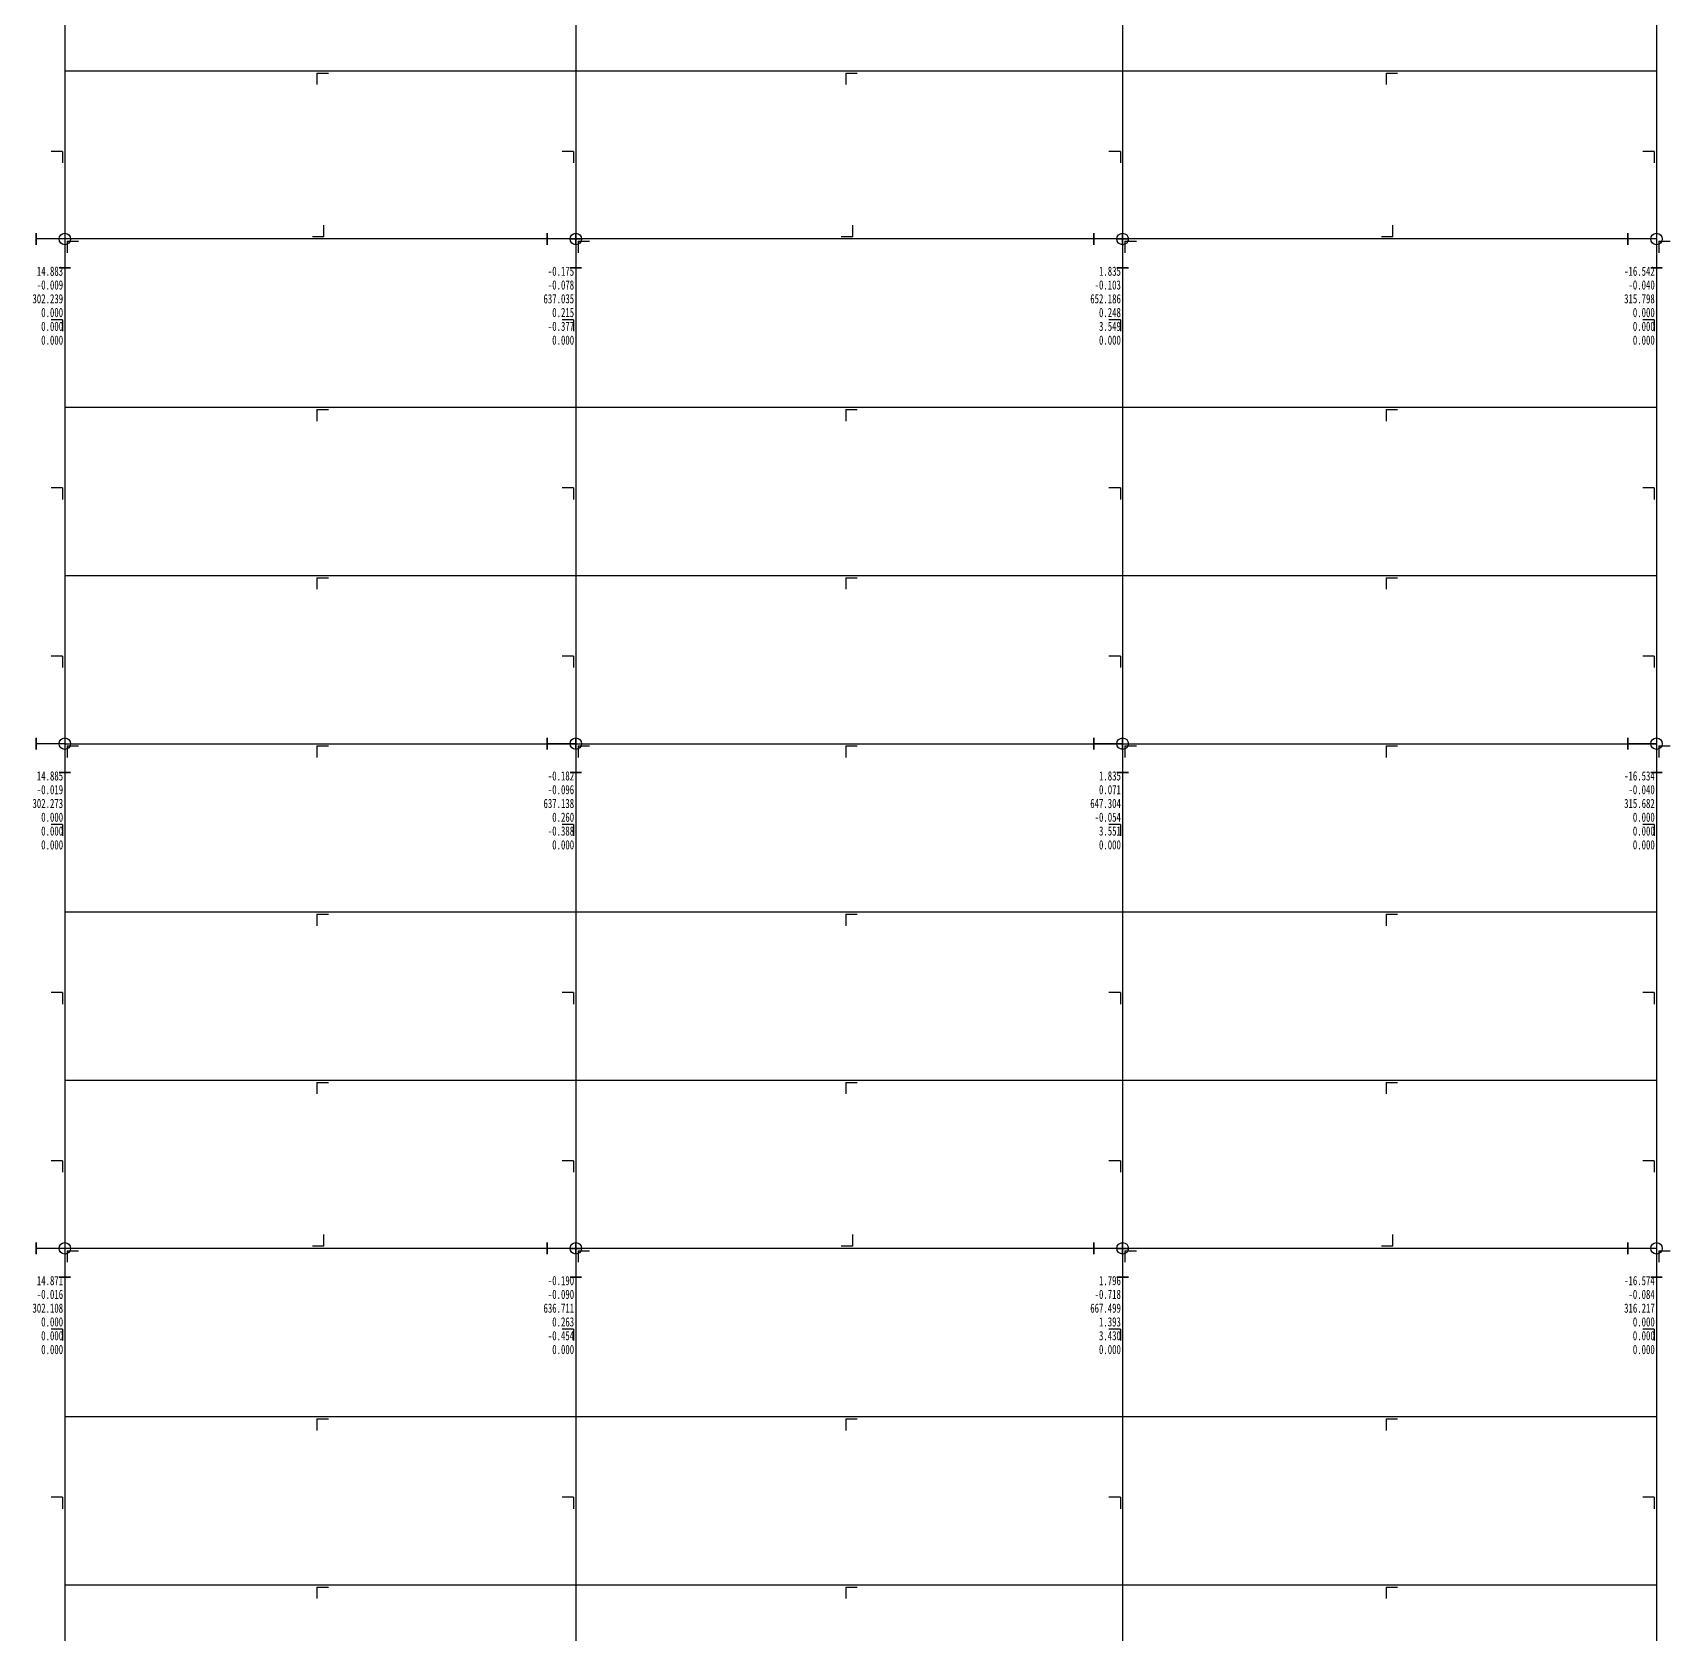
# Model space of a CAD drawing. Extents: x -32169 to 443031, y -120117 to 204739.
# Drawn here: x 73338 to 96698, y 103023 to 125856 of the extents above; entities that cross this region are included whole.
import ezdxf

# ---------------------------------------------------------------- set-up
doc = ezdxf.new("R2010")
doc.units = 0
doc.header["$LTSCALE"] = 1000
doc.layers.add('TEXT', color=7, linetype='CONTINUOUS')
doc.layers.add('结构层', color=7, linetype='CONTINUOUS')

# ---------------------------------------------------------------- blocks, each defined once
blk = doc.blocks.new('A$C31182A22')
at = {"layer": '结构层', "color": 252}
for p, q in [((-38155, 7346), (-38155, 4946)), ((-30865, 7346), (-30865, 4946)), ((-23065, 7346), (-23065, 4946)), ((-15449, 7346), (-15449, 4946)), ((-38155, 4946), (-30865, 4946)), ((-38155, 4946), (-38155, 2546)), ((-30865, 4946), (-23065, 4946)), ((-30865, 4946), (-30865, 2546)), ((-23065, 4946), (-15449, 4946)), ((-23065, 4946), (-23065, 2546)), ((-15449, 4946), (-15449, 2546)), ((-38155, 2546), (-38155, 2546, -5450)), ((-30865, 2546), (-38155, 2546)), ((-38155, 2546), (-38155, 146)), ((-30865, 2546), (-30865, 2546, -5450)), ((-23065, 2546), (-30865, 2546)), ((-30865, 2546), (-30865, 146)), ((-23065, 2546), (-23065, 2546, -5450)), ((-15449, 2546), (-23065, 2546)), ((-23065, 2546), (-23065, 146)), ((-15449, 2546), (-15449, 2546, -5450)), ((-15449, 2546), (-15449, 146)), ((-38155, 146), (-30865, 146)), ((-38155, 146), (-38155, -2254)), ((-30865, 146), (-23065, 146)), ((-30865, 146), (-30865, -2254)), ((-23065, 146), (-15449, 146)), ((-23065, 146), (-23065, -2254)), ((-15449, 146), (-15449, -2254)), ((-38155, -2254), (-30865, -2254)), ((-38155, -2254), (-38155, -4654)), ((-30865, -2254), (-23065, -2254)), ((-30865, -2254), (-30865, -4654)), ((-23065, -2254), (-15449, -2254)), ((-23065, -2254), (-23065, -4654)), ((-15449, -2254), (-15449, -4654)), ((-38155, -4654), (-38155, -4654, -5450)), ((-38155, -4654), (-30865, -4654)), ((-38155, -4654), (-38155, -7054)), ((-30865, -4654), (-30865, -4654, -5450)), ((-30865, -4654), (-23065, -4654)), ((-30865, -4654), (-30865, -7054)), ((-23065, -4654), (-23065, -4654, -5450)), ((-23065, -4654), (-15449, -4654)), ((-23065, -4654), (-23065, -7054)), ((-15449, -4654), (-15449, -4654, -5450)), ((-15449, -4654), (-15449, -7054)), ((-38155, -7054), (-30865, -7054)), ((-38155, -7054), (-38155, -9454)), ((-30865, -7054), (-23065, -7054)), ((-30865, -7054), (-30865, -9454)), ((-23065, -7054), (-15449, -7054)), ((-23065, -7054), (-23065, -9454)), ((-15449, -7054), (-15449, -9454)), ((-38155, -9454), (-30865, -9454)), ((-38155, -9454), (-38155, -11854)), ((-30865, -9454), (-23065, -9454)), ((-30865, -9454), (-30865, -11854)), ((-23065, -9454), (-15449, -9454)), ((-23065, -9454), (-23065, -11854)), ((-15449, -9454), (-15449, -11854)), ((-38155, -11854), (-38155, -11854, -5450)), ((-30865, -11854), (-38155, -11854)), ((-38155, -11854), (-38155, -14254)), ((-30865, -11854), (-30865, -11854, -5450)), ((-23065, -11854), (-30865, -11854)), ((-30865, -11854), (-30865, -14254)), ((-23065, -11854), (-23065, -11854, -5450)), ((-15449, -11854), (-23065, -11854)), ((-23065, -11854), (-23065, -14254)), ((-15449, -11854), (-15449, -11854, -5450)), ((-15449, -11854), (-15449, -14254)), ((-38155, -14254), (-30865, -14254)), ((-38155, -14254), (-38155, -16654)), ((-30865, -14254), (-23065, -14254)), ((-30865, -14254), (-30865, -16654)), ((-23065, -14254), (-15449, -14254)), ((-23065, -14254), (-23065, -16654)), ((-15449, -14254), (-15449, -16654)), ((-38155, -16654), (-30865, -16654)), ((-38155, -16654), (-38155, -19054)), ((-30865, -16654), (-23065, -16654)), ((-30865, -16654), (-30865, -19054)), ((-23065, -16654), (-15449, -16654)), ((-23065, -16654), (-23065, -19054)), ((-15449, -16654), (-15449, -19054))]:
    blk.add_line(p, q, dxfattribs=at)
at = {"layer": '结构层', "color": 1}
for p, q in [((-34559, 4913, 33), (-34395, 4913, 33)), ((-27014, 4913, 33), (-26850, 4913, 33)), ((-19306, 4913, 33), (-19142, 4913, 33)), ((-38187, 3795, 33), (-38187, 3631, 33)), ((-30897, 3795, 33), (-30897, 3631, 33)), ((-23097, 3795, 33), (-23097, 3631, 33)), ((-15482, 3795, 33), (-15482, 3631, 33)), ((-34460, 2578, 33), (-34624, 2578, 33)), ((-26915, 2578, 33), (-27079, 2578, 33)), ((-19208, 2578, 33), (-19372, 2578, 33)), ((-38122, 2513, -2676), (-38122, 2513, -2840)), ((-30832, 2513, -2676), (-30832, 2513, -2840)), ((-23032, 2513, -2676), (-23032, 2513, -2840)), ((-15416, 2513, -2676), (-15416, 2513, -2840)), ((-38187, 1395, 33), (-38187, 1231, 33)), ((-30897, 1395, 33), (-30897, 1231, 33)), ((-23097, 1395, 33), (-23097, 1231, 33)), ((-15482, 1395, 33), (-15482, 1231, 33)), ((-34559, 113, 33), (-34395, 113, 33)), ((-27014, 113, 33), (-26850, 113, 33)), ((-19306, 113, 33), (-19142, 113, 33)), ((-38187, -1005, 33), (-38187, -1169, 33)), ((-30897, -1005, 33), (-30897, -1169, 33)), ((-23097, -1005, 33), (-23097, -1169, 33)), ((-15482, -1005, 33), (-15482, -1169, 33)), ((-34559, -2287, 33), (-34395, -2287, 33)), ((-27014, -2287, 33), (-26850, -2287, 33)), ((-19306, -2287, 33), (-19142, -2287, 33)), ((-38187, -3405, 33), (-38187, -3569, 33)), ((-30897, -3405, 33), (-30897, -3569, 33)), ((-23097, -3405, 33), (-23097, -3569, 33)), ((-15482, -3405, 33), (-15482, -3569, 33)), ((-38122, -4687, -2676), (-38122, -4687, -2840)), ((-34559, -4687, 33), (-34395, -4687, 33)), ((-30832, -4687, -2676), (-30832, -4687, -2840)), ((-27014, -4687, 33), (-26850, -4687, 33)), ((-23032, -4687, -2676), (-23032, -4687, -2840)), ((-19306, -4687, 33), (-19142, -4687, 33)), ((-15416, -4687, -2676), (-15416, -4687, -2840)), ((-38187, -5805, 33), (-38187, -5969, 33)), ((-30897, -5805, 33), (-30897, -5969, 33)), ((-23097, -5805, 33), (-23097, -5969, 33)), ((-15482, -5805, 33), (-15482, -5969, 33)), ((-34559, -7087, 33), (-34395, -7087, 33)), ((-27014, -7087, 33), (-26850, -7087, 33)), ((-19306, -7087, 33), (-19142, -7087, 33)), ((-38187, -8205, 33), (-38187, -8369, 33)), ((-30897, -8205, 33), (-30897, -8369, 33)), ((-23097, -8205, 33), (-23097, -8369, 33)), ((-15482, -8205, 33), (-15482, -8369, 33)), ((-34559, -9487, 33), (-34395, -9487, 33)), ((-27014, -9487, 33), (-26850, -9487, 33)), ((-19306, -9487, 33), (-19142, -9487, 33)), ((-38187, -10605, 33), (-38187, -10769, 33)), ((-30897, -10605, 33), (-30897, -10769, 33)), ((-23097, -10605, 33), (-23097, -10769, 33)), ((-15482, -10605, 33), (-15482, -10769, 33)), ((-38122, -11887, -2676), (-38122, -11887, -2840)), ((-34460, -11822, 33), (-34624, -11822, 33)), ((-30832, -11887, -2676), (-30832, -11887, -2840)), ((-26915, -11822, 33), (-27079, -11822, 33)), ((-23032, -11887, -2676), (-23032, -11887, -2840)), ((-19208, -11822, 33), (-19372, -11822, 33)), ((-15416, -11887, -2676), (-15416, -11887, -2840)), ((-38187, -13005, 33), (-38187, -13169, 33)), ((-30897, -13005, 33), (-30897, -13169, 33)), ((-23097, -13005, 33), (-23097, -13169, 33)), ((-15482, -13005, 33), (-15482, -13169, 33)), ((-34559, -14287, 33), (-34395, -14287, 33)), ((-27014, -14287, 33), (-26850, -14287, 33)), ((-19306, -14287, 33), (-19142, -14287, 33)), ((-38187, -15405, 33), (-38187, -15569, 33)), ((-30897, -15405, 33), (-30897, -15569, 33)), ((-23097, -15405, 33), (-23097, -15569, 33)), ((-15482, -15405, 33), (-15482, -15569, 33)), ((-34559, -16687, 33), (-34395, -16687, 33)), ((-27014, -16687, 33), (-26850, -16687, 33)), ((-19306, -16687, 33), (-19142, -16687, 33))]:
    blk.add_line(p, q, dxfattribs=at)
at = {"layer": '结构层', "color": 0}
for p, q in [((-34559, 4913, 33), (-34559, 4913, 197)), ((-27014, 4913, 33), (-27014, 4913, 197)), ((-19306, 4913, 33), (-19306, 4913, 197)), ((-38187, 3795, 33), (-38187, 3795, 197)), ((-30897, 3795, 33), (-30897, 3795, 197)), ((-23097, 3795, 33), (-23097, 3795, 197)), ((-15482, 3795, 33), (-15482, 3795, 197)), ((-34460, 2578, 33), (-34460, 2578, 197)), ((-26915, 2578, 33), (-26915, 2578, 197)), ((-19208, 2578, 33), (-19208, 2578, 197)), ((-38122, 2513, -2676), (-37958, 2513, -2676)), ((-30832, 2513, -2676), (-30668, 2513, -2676)), ((-23032, 2513, -2676), (-22868, 2513, -2676)), ((-15416, 2513, -2676), (-15253, 2513, -2676)), ((-38187, 1395, 33), (-38187, 1395, 197)), ((-30897, 1395, 33), (-30897, 1395, 197)), ((-23097, 1395, 33), (-23097, 1395, 197)), ((-15482, 1395, 33), (-15482, 1395, 197)), ((-34559, 113, 33), (-34559, 113, 197)), ((-27014, 113, 33), (-27014, 113, 197)), ((-19306, 113, 33), (-19306, 113, 197)), ((-38187, -1005, 33), (-38187, -1005, 197)), ((-30897, -1005, 33), (-30897, -1005, 197)), ((-23097, -1005, 33), (-23097, -1005, 197)), ((-15482, -1005, 33), (-15482, -1005, 197)), ((-34559, -2287, 33), (-34559, -2287, 197)), ((-27014, -2287, 33), (-27014, -2287, 197)), ((-19306, -2287, 33), (-19306, -2287, 197)), ((-38187, -3405, 33), (-38187, -3405, 197)), ((-30897, -3405, 33), (-30897, -3405, 197)), ((-23097, -3405, 33), (-23097, -3405, 197)), ((-15482, -3405, 33), (-15482, -3405, 197)), ((-38122, -4687, -2676), (-37958, -4687, -2676)), ((-34559, -4687, 33), (-34559, -4687, 197)), ((-30832, -4687, -2676), (-30668, -4687, -2676)), ((-27014, -4687, 33), (-27014, -4687, 197)), ((-23032, -4687, -2676), (-22868, -4687, -2676)), ((-19306, -4687, 33), (-19306, -4687, 197)), ((-15416, -4687, -2676), (-15253, -4687, -2676)), ((-38187, -5805, 33), (-38187, -5805, 197)), ((-30897, -5805, 33), (-30897, -5805, 197)), ((-23097, -5805, 33), (-23097, -5805, 197)), ((-15482, -5805, 33), (-15482, -5805, 197)), ((-34559, -7087, 33), (-34559, -7087, 197)), ((-27014, -7087, 33), (-27014, -7087, 197)), ((-19306, -7087, 33), (-19306, -7087, 197)), ((-38187, -8205, 33), (-38187, -8205, 197)), ((-30897, -8205, 33), (-30897, -8205, 197)), ((-23097, -8205, 33), (-23097, -8205, 197)), ((-15482, -8205, 33), (-15482, -8205, 197)), ((-34559, -9487, 33), (-34559, -9487, 197)), ((-27014, -9487, 33), (-27014, -9487, 197)), ((-19306, -9487, 33), (-19306, -9487, 197)), ((-38187, -10605, 33), (-38187, -10605, 197)), ((-30897, -10605, 33), (-30897, -10605, 197)), ((-23097, -10605, 33), (-23097, -10605, 197)), ((-15482, -10605, 33), (-15482, -10605, 197)), ((-38122, -11887, -2676), (-37958, -11887, -2676)), ((-34460, -11822, 33), (-34460, -11822, 197)), ((-30832, -11887, -2676), (-30668, -11887, -2676)), ((-26915, -11822, 33), (-26915, -11822, 197)), ((-23032, -11887, -2676), (-22868, -11887, -2676)), ((-19208, -11822, 33), (-19208, -11822, 197)), ((-15416, -11887, -2676), (-15253, -11887, -2676)), ((-38187, -13005, 33), (-38187, -13005, 197)), ((-30897, -13005, 33), (-30897, -13005, 197)), ((-23097, -13005, 33), (-23097, -13005, 197)), ((-15482, -13005, 33), (-15482, -13005, 197)), ((-34559, -14287, 33), (-34559, -14287, 197)), ((-27014, -14287, 33), (-27014, -14287, 197)), ((-19306, -14287, 33), (-19306, -14287, 197)), ((-38187, -15405, 33), (-38187, -15405, 197)), ((-30897, -15405, 33), (-30897, -15405, 197)), ((-23097, -15405, 33), (-23097, -15405, 197)), ((-15482, -15405, 33), (-15482, -15405, 197)), ((-34559, -16687, 33), (-34559, -16687, 197)), ((-27014, -16687, 33), (-27014, -16687, 197)), ((-19306, -16687, 33), (-19306, -16687, 197))]:
    blk.add_line(p, q, dxfattribs=at)
at = {"layer": '结构层', "color": 4}
for p, q in [((-34559, 4913, 33), (-34559, 4749, 33)), ((-27014, 4913, 33), (-27014, 4749, 33)), ((-19306, 4913, 33), (-19306, 4749, 33)), ((-38187, 3795, 33), (-38351, 3795, 33)), ((-30897, 3795, 33), (-31061, 3795, 33)), ((-23097, 3795, 33), (-23261, 3795, 33)), ((-15482, 3795, 33), (-15646, 3795, 33)), ((-34460, 2578, 33), (-34460, 2742, 33)), ((-26915, 2578, 33), (-26915, 2742, 33)), ((-19208, 2578, 33), (-19208, 2742, 33)), ((-38122, 2513, -2676), (-38122, 2349, -2676)), ((-30832, 2513, -2676), (-30832, 2349, -2676)), ((-23032, 2513, -2676), (-23032, 2349, -2676)), ((-15416, 2513, -2676), (-15416, 2349, -2676)), ((-38187, 1395, 33), (-38351, 1395, 33)), ((-30897, 1395, 33), (-31061, 1395, 33)), ((-23097, 1395, 33), (-23261, 1395, 33)), ((-15482, 1395, 33), (-15646, 1395, 33)), ((-34559, 113, 33), (-34559, -51, 33)), ((-27014, 113, 33), (-27014, -51, 33)), ((-19306, 113, 33), (-19306, -51, 33)), ((-38187, -1005, 33), (-38351, -1005, 33)), ((-30897, -1005, 33), (-31061, -1005, 33)), ((-23097, -1005, 33), (-23261, -1005, 33)), ((-15482, -1005, 33), (-15646, -1005, 33)), ((-34559, -2287, 33), (-34559, -2451, 33)), ((-27014, -2287, 33), (-27014, -2451, 33)), ((-19306, -2287, 33), (-19306, -2451, 33)), ((-38187, -3405, 33), (-38351, -3405, 33)), ((-30897, -3405, 33), (-31061, -3405, 33)), ((-23097, -3405, 33), (-23261, -3405, 33)), ((-15482, -3405, 33), (-15646, -3405, 33)), ((-38122, -4687, -2676), (-38122, -4851, -2676)), ((-34559, -4687, 33), (-34559, -4851, 33)), ((-30832, -4687, -2676), (-30832, -4851, -2676)), ((-27014, -4687, 33), (-27014, -4851, 33)), ((-23032, -4687, -2676), (-23032, -4851, -2676)), ((-19306, -4687, 33), (-19306, -4851, 33)), ((-15416, -4687, -2676), (-15416, -4851, -2676)), ((-38187, -5805, 33), (-38351, -5805, 33)), ((-30897, -5805, 33), (-31061, -5805, 33)), ((-23097, -5805, 33), (-23261, -5805, 33)), ((-15482, -5805, 33), (-15646, -5805, 33)), ((-34559, -7087, 33), (-34559, -7251, 33)), ((-27014, -7087, 33), (-27014, -7251, 33)), ((-19306, -7087, 33), (-19306, -7251, 33)), ((-38187, -8205, 33), (-38351, -8205, 33)), ((-30897, -8205, 33), (-31061, -8205, 33)), ((-23097, -8205, 33), (-23261, -8205, 33)), ((-15482, -8205, 33), (-15646, -8205, 33)), ((-34559, -9487, 33), (-34559, -9651, 33)), ((-27014, -9487, 33), (-27014, -9651, 33)), ((-19306, -9487, 33), (-19306, -9651, 33)), ((-38187, -10605, 33), (-38351, -10605, 33)), ((-30897, -10605, 33), (-31061, -10605, 33)), ((-23097, -10605, 33), (-23261, -10605, 33)), ((-15482, -10605, 33), (-15646, -10605, 33)), ((-34460, -11822, 33), (-34460, -11658, 33)), ((-26915, -11822, 33), (-26915, -11658, 33)), ((-19208, -11822, 33), (-19208, -11658, 33)), ((-38122, -11887, -2676), (-38122, -12051, -2676)), ((-30832, -11887, -2676), (-30832, -12051, -2676)), ((-23032, -11887, -2676), (-23032, -12051, -2676)), ((-15416, -11887, -2676), (-15416, -12051, -2676)), ((-38187, -13005, 33), (-38351, -13005, 33)), ((-30897, -13005, 33), (-31061, -13005, 33)), ((-23097, -13005, 33), (-23261, -13005, 33)), ((-15482, -13005, 33), (-15646, -13005, 33)), ((-34559, -14287, 33), (-34559, -14451, 33)), ((-27014, -14287, 33), (-27014, -14451, 33)), ((-19306, -14287, 33), (-19306, -14451, 33)), ((-38187, -15405, 33), (-38351, -15405, 33)), ((-30897, -15405, 33), (-31061, -15405, 33)), ((-23097, -15405, 33), (-23261, -15405, 33)), ((-15482, -15405, 33), (-15646, -15405, 33)), ((-34559, -16687, 33), (-34559, -16851, 33)), ((-27014, -16687, 33), (-27014, -16851, 33)), ((-19306, -16687, 33), (-19306, -16851, 33))]:
    blk.add_line(p, q, dxfattribs=at)
at = {"layer": '结构层', "color": 5}
for p, q in [((-31274, 2464, -5450), (-31274, 2628, -5450)), ((-30865, 2464, -5860), (-30865, 2628, -5860)), ((-23474, 2464, -5450), (-23474, 2628, -5450)), ((-23065, 2464, -5860), (-23065, 2628, -5860)), ((-38155, 2546, -5450), (-38564, 2546, -5450)), ((-38155, 2546, -5450), (-38155, 2136, -5450)), ((-38155, 2546, -5450), (-38155, 2546, -5860)), ((-30865, 2546, -5450), (-31274, 2546, -5450)), ((-31274, 2546, -5532), (-31274, 2546, -5368)), ((-30947, 2546, -5860), (-30783, 2546, -5860)), ((-30865, 2546, -5450), (-30865, 2136, -5450)), ((-30865, 2546, -5450), (-30865, 2546, -5860)), ((-23065, 2546, -5450), (-23474, 2546, -5450)), ((-23474, 2546, -5532), (-23474, 2546, -5368)), ((-23147, 2546, -5860), (-22983, 2546, -5860)), ((-23065, 2546, -5450), (-23065, 2136, -5450)), ((-23065, 2546, -5450), (-23065, 2546, -5860)), ((-15449, 2546, -5450), (-15859, 2546, -5450)), ((-15449, 2546, -5450), (-15449, 2136, -5450)), ((-15449, 2546, -5450), (-15449, 2546, -5860)), ((-30947, 2136, -5450), (-30783, 2136, -5450)), ((-30865, 2136, -5532), (-30865, 2136, -5368)), ((-23147, 2136, -5450), (-22983, 2136, -5450)), ((-23065, 2136, -5532), (-23065, 2136, -5368)), ((-38155, -4654, -5450), (-38564, -4654, -5450)), ((-38155, -4654, -5450), (-38155, -5064, -5450)), ((-38155, -4654, -5450), (-38155, -4654, -5860)), ((-31274, -4736, -5450), (-31274, -4572, -5450)), ((-30865, -4654, -5450), (-31274, -4654, -5450)), ((-31274, -4654, -5532), (-31274, -4654, -5368)), ((-30947, -4654, -5860), (-30783, -4654, -5860)), ((-30865, -4736, -5860), (-30865, -4572, -5860)), ((-30865, -4654, -5450), (-30865, -5064, -5450)), ((-30865, -4654, -5450), (-30865, -4654, -5860)), ((-23474, -4736, -5450), (-23474, -4572, -5450)), ((-23065, -4654, -5450), (-23474, -4654, -5450)), ((-23474, -4654, -5532), (-23474, -4654, -5368)), ((-23147, -4654, -5860), (-22983, -4654, -5860)), ((-23065, -4736, -5860), (-23065, -4572, -5860)), ((-23065, -4654, -5450), (-23065, -5064, -5450)), ((-23065, -4654, -5450), (-23065, -4654, -5860)), ((-15449, -4654, -5450), (-15859, -4654, -5450)), ((-15449, -4654, -5450), (-15449, -5064, -5450)), ((-15449, -4654, -5450), (-15449, -4654, -5860)), ((-30947, -5064, -5450), (-30783, -5064, -5450)), ((-30865, -5064, -5532), (-30865, -5064, -5368)), ((-23147, -5064, -5450), (-22983, -5064, -5450)), ((-23065, -5064, -5532), (-23065, -5064, -5368)), ((-38155, -11854, -5450), (-38564, -11854, -5450)), ((-38155, -11854, -5450), (-38155, -12264, -5450)), ((-38155, -11854, -5450), (-38155, -11854, -5860)), ((-31274, -11936, -5450), (-31274, -11772, -5450)), ((-30865, -11854, -5450), (-31274, -11854, -5450)), ((-31274, -11854, -5532), (-31274, -11854, -5368)), ((-30947, -11854, -5860), (-30783, -11854, -5860)), ((-30865, -11936, -5860), (-30865, -11772, -5860)), ((-30865, -11854, -5450), (-30865, -12264, -5450)), ((-30865, -11854, -5450), (-30865, -11854, -5860)), ((-23474, -11936, -5450), (-23474, -11772, -5450)), ((-23065, -11854, -5450), (-23474, -11854, -5450)), ((-23474, -11854, -5532), (-23474, -11854, -5368)), ((-23147, -11854, -5860), (-22983, -11854, -5860)), ((-23065, -11936, -5860), (-23065, -11772, -5860)), ((-23065, -11854, -5450), (-23065, -12264, -5450)), ((-23065, -11854, -5450), (-23065, -11854, -5860)), ((-15449, -11854, -5450), (-15859, -11854, -5450)), ((-15449, -11854, -5450), (-15449, -12264, -5450)), ((-15449, -11854, -5450), (-15449, -11854, -5860)), ((-30947, -12264, -5450), (-30783, -12264, -5450)), ((-30865, -12264, -5532), (-30865, -12264, -5368)), ((-23147, -12264, -5450), (-22983, -12264, -5450)), ((-23065, -12264, -5532), (-23065, -12264, -5368))]:
    blk.add_line(p, q, dxfattribs=at)
at = {"layer": '结构层', "color": 5, "extrusion": (1, 0, 0)}
for centre in [(2546, -5450, -38564), (2546, -5450, -31274), (2546, -5450, -23474), (2546, -5450, -15859), (-4654, -5450, -38564), (-4654, -5450, -31274), (-4654, -5450, -23474), (-4654, -5450, -15859), (-11854, -5450, -38564), (-11854, -5450, -31274), (-11854, -5450, -23474), (-11854, -5450, -15859)]:
    blk.add_circle(centre, 81.9, dxfattribs=at)
at = {"layer": '结构层', "color": 5}
for centre in [(-38155, 2546, -5860), (-30865, 2546, -5860), (-23065, 2546, -5860), (-15449, 2546, -5860), (-38155, -4654, -5860), (-30865, -4654, -5860), (-23065, -4654, -5860), (-15449, -4654, -5860), (-38155, -11854, -5860), (-30865, -11854, -5860), (-23065, -11854, -5860), (-15449, -11854, -5860)]:
    blk.add_circle(centre, 81.9, dxfattribs=at)
at = {"layer": '结构层', "color": 5, "extrusion": (0, 1, 0)}
for centre in [(38155, -5450, 2136), (30865, -5450, 2136), (23065, -5450, 2136), (15449, -5450, 2136), (38155, -5450, -5064), (30865, -5450, -5064), (23065, -5450, -5064), (15449, -5450, -5064), (38155, -5450, -12264), (30865, -5450, -12264), (23065, -5450, -12264), (15449, -5450, -12264)]:
    blk.add_circle(centre, 81.9, dxfattribs=at)
at = {"layer": '结构层', "color": 6, "width": 0.7}
for s, p in [('  14.883', (-38679, 2021, -5450)), ('  -0.175', (-31389, 2021, -5450)), ('   1.835', (-23589, 2021, -5450)), (' -16.542', (-15973, 2021, -5450)), ('  -0.009', (-38679, 1825, -5450)), ('  -0.078', (-31389, 1825, -5450)), ('  -0.103', (-23589, 1825, -5450)), ('  -0.040', (-15973, 1825, -5450)), (' 302.239', (-38679, 1628, -5450)), (' 637.035', (-31389, 1628, -5450)), (' 652.186', (-23589, 1628, -5450)), (' 315.798', (-15973, 1628, -5450)), ('   0.000', (-38679, 1432, -5450)), ('   0.215', (-31389, 1432, -5450)), ('   0.248', (-23589, 1432, -5450)), ('   0.000', (-15973, 1432, -5450)), ('   0.000', (-38679, 1235, -5450)), ('  -0.377', (-31389, 1235, -5450)), ('   3.549', (-23589, 1235, -5450)), ('   0.000', (-15973, 1235, -5450)), ('   0.000', (-38679, 1038, -5450)), ('   0.000', (-31389, 1038, -5450)), ('   0.000', (-23589, 1038, -5450)), ('   0.000', (-15973, 1038, -5450)), ('  14.885', (-38679, -5179, -5450)), ('  -0.182', (-31389, -5179, -5450)), ('   1.835', (-23589, -5179, -5450)), (' -16.534', (-15973, -5179, -5450)), ('  -0.019', (-38679, -5375, -5450)), ('  -0.096', (-31389, -5375, -5450)), ('   0.071', (-23589, -5375, -5450)), ('  -0.040', (-15973, -5375, -5450)), (' 302.273', (-38679, -5572, -5450)), (' 637.138', (-31389, -5572, -5450)), (' 647.304', (-23589, -5572, -5450)), (' 315.682', (-15973, -5572, -5450)), ('   0.000', (-38679, -5768, -5450)), ('   0.000', (-38679, -5965, -5450)), ('  -0.388', (-31389, -5965, -5450)), ('   0.260', (-31389, -5768, -5450)), ('  -0.054', (-23589, -5768, -5450)), ('   3.551', (-23589, -5965, -5450)), ('   0.000', (-15973, -5768, -5450)), ('   0.000', (-15973, -5965, -5450)), ('   0.000', (-38679, -6162, -5450)), ('   0.000', (-31389, -6162, -5450)), ('   0.000', (-23589, -6162, -5450)), ('   0.000', (-15973, -6162, -5450)), ('  14.871', (-38679, -12379, -5450)), ('  -0.190', (-31389, -12379, -5450)), ('   1.796', (-23589, -12379, -5450)), (' -16.574', (-15973, -12379, -5450)), ('  -0.016', (-38679, -12575, -5450)), ('  -0.090', (-31389, -12575, -5450)), ('  -0.718', (-23589, -12575, -5450)), ('  -0.084', (-15973, -12575, -5450)), (' 302.108', (-38679, -12772, -5450)), ('   0.000', (-38679, -12968, -5450)), (' 636.711', (-31389, -12772, -5450)), ('   0.263', (-31389, -12968, -5450)), (' 667.499', (-23589, -12772, -5450)), ('   1.393', (-23589, -12968, -5450)), (' 316.217', (-15973, -12772, -5450)), ('   0.000', (-15973, -12968, -5450)), ('   0.000', (-38679, -13165, -5450)), ('  -0.454', (-31389, -13165, -5450)), ('   3.430', (-23589, -13165, -5450)), ('   0.000', (-15973, -13165, -5450)), ('   0.000', (-38679, -13362, -5450)), ('   0.000', (-31389, -13362, -5450)), ('   0.000', (-23589, -13362, -5450)), ('   0.000', (-15973, -13362, -5450))]:
    blk.add_text(s, height=131.1, dxfattribs=at).set_placement(p)

msp = doc.modelspace()

# ---------------------------------------------------------------- block references
at = {"layer": 'TEXT'}
msp.add_blockref('A$C31182A22', (111950.8152, 120367.38158), dxfattribs=at)

doc.saveas('drawing.dxf')
